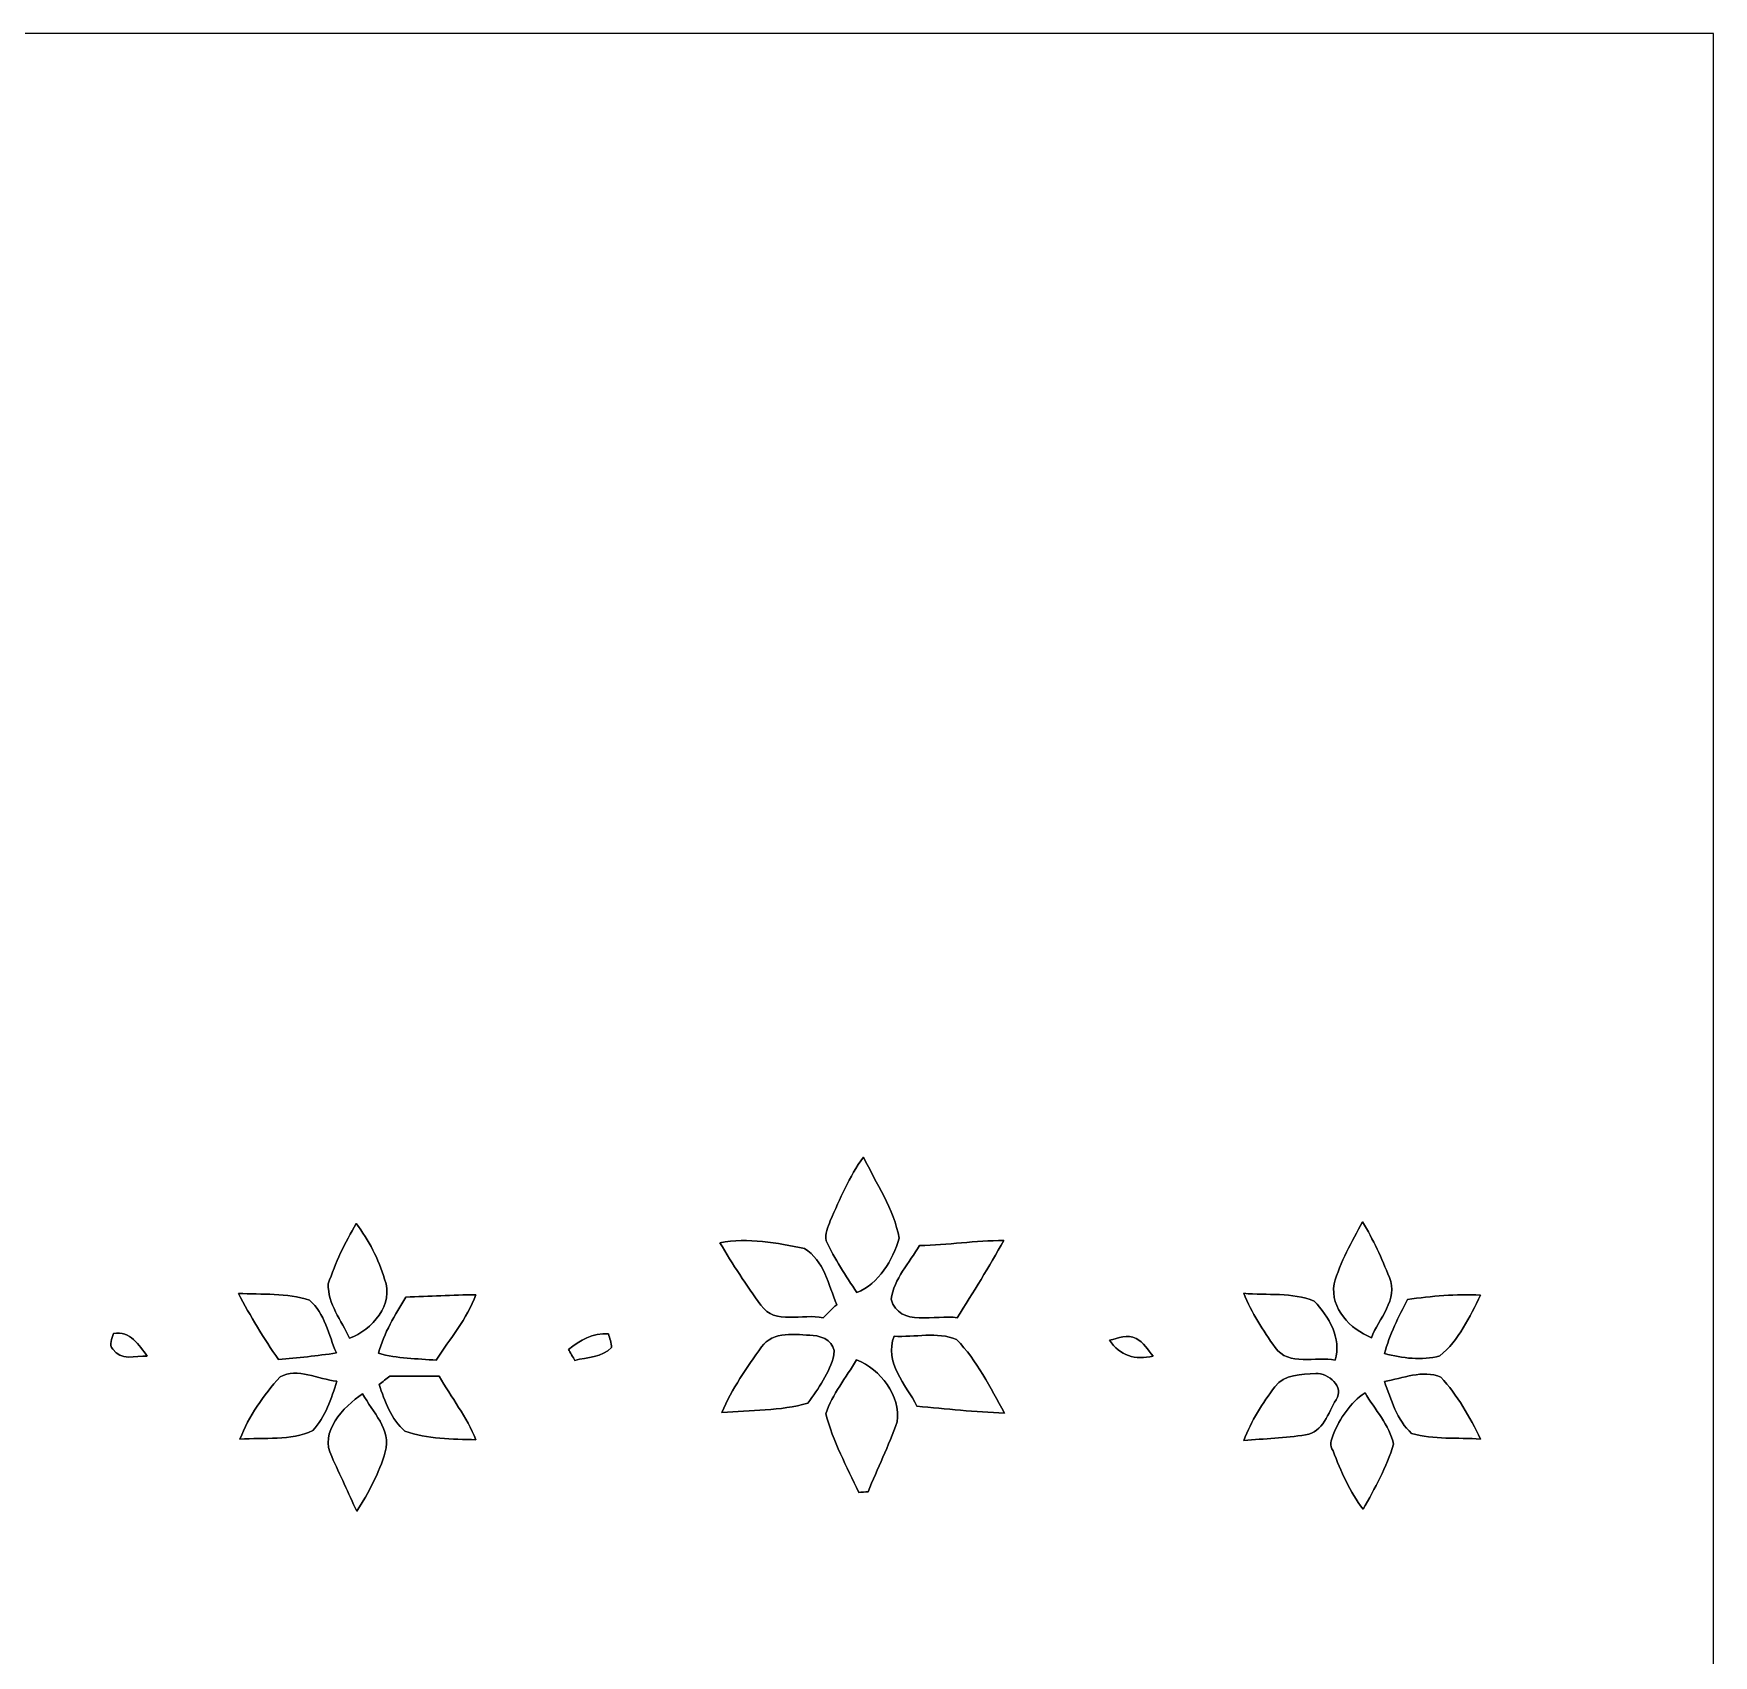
# Model space of a CAD drawing. Header units: centimetres. Extents: x -16.8 to 16.8, y -16.7 to 16.7.
# Drawn here: x -0.49 to 16.77, y 0 to 16.67 of the extents above; entities that cross this region are included whole.
import ezdxf

# ---------------------------------------------------------------- set-up
doc = ezdxf.new("R2010")
doc.units = ezdxf.units.CM
doc.header["$MEASUREMENT"] = 0
doc.layers.add('Layer 1', color=7, linetype='Continuous')

msp = doc.modelspace()

# ---------------------------------------------------------------- linework, layer by layer
at = {"layer": 'Layer 1', "color": 7}
for points, knots in [([(-16.77458, 16.66875), (-16.77458, 16.66875), (16.77458, 16.66875), (16.77458, 16.66875), (16.77458, 16.66875), (16.77458, 16.66875), (16.77458, -16.66875), (16.77458, -16.66875), (16.77458, -16.66875), (16.77458, -16.66875), (-16.77458, -16.66875), (-16.77458, -16.66875), (-16.77458, -16.66875), (-16.77458, -16.66875), (-16.77458, 16.66875), (-16.77458, 16.66875), (-16.77458, 16.66875), (-16.77458, 16.66875), (-16.77458, 16.66875), (-16.77458, 16.66875)], [0, 0, 0, 0, 0.16666667, 0.16666667, 0.16666667, 0.16666667, 0.33333333, 0.33333333, 0.33333333, 0.33333333, 0.5, 0.5, 0.5, 0.5, 0.66666667, 0.66666667, 0.66666667, 0.66666667, 1, 1, 1, 1]), ([(7.69832, 4.46758), (7.7978, 4.69194), (7.8934, 4.9216), (8.03769, 5.12128), (8.03769, 5.12128), (8.17104, 4.84999), (8.3506, 4.58893), (8.40669, 4.28801), (8.40669, 4.28801), (8.3372, 4.06188), (8.20032, 3.82094), (7.97031, 3.72851), (7.97031, 3.72851), (7.85812, 3.90208), (7.74347, 4.07494), (7.65422, 4.26156), (7.65422, 4.26156), (7.63976, 4.33282), (7.67503, 4.40196), (7.69832, 4.46758)], [0, 0, 0, 0, 0.16666667, 0.16666667, 0.16666667, 0.16666667, 0.33333333, 0.33333333, 0.33333333, 0.33333333, 0.5, 0.5, 0.5, 0.5, 0.66666667, 0.66666667, 0.66666667, 0.66666667, 1, 1, 1, 1]), ([(2.82575, 4.43936), (2.95134, 4.26544), (3.05823, 4.07388), (3.11785, 3.86644), (3.11785, 3.86644), (3.21663, 3.61209), (2.99014, 3.3401), (2.75555, 3.26108), (2.75555, 3.26108), (2.67511, 3.44311), (2.53083, 3.60962), (2.53859, 3.81847), (2.53859, 3.81847), (2.61126, 4.03472), (2.70898, 4.24321), (2.82575, 4.43936)], [0, 0, 0, 0, 0.2, 0.2, 0.2, 0.2, 0.4, 0.4, 0.4, 0.4, 0.6, 0.6, 0.6, 0.6, 1, 1, 1, 1]), ([(13.16919, 4.45629), (13.27714, 4.27426), (13.3664, 4.08093), (13.44436, 3.88408), (13.44436, 3.88408), (13.54137, 3.66148), (13.33324, 3.45863), (13.25986, 3.26531), (13.25986, 3.26531), (13.04219, 3.35492), (12.83688, 3.56376), (12.87568, 3.81776), (12.87568, 3.81776), (12.93918, 4.0453), (13.05772, 4.25062), (13.16919, 4.45629)], [0, 0, 0, 0, 0.2, 0.2, 0.2, 0.2, 0.4, 0.4, 0.4, 0.4, 0.6, 0.6, 0.6, 0.6, 1, 1, 1, 1]), ([(6.56414, 4.24004), (6.85236, 4.29683), (7.15081, 4.23933), (7.43303, 4.18218), (7.43303, 4.18218), (7.63129, 4.06224), (7.68174, 3.80541), (7.76358, 3.60433), (7.76358, 3.60433), (7.71596, 3.56059), (7.66939, 3.51614), (7.62353, 3.47063), (7.62353, 3.47063), (7.42103, 3.51649), (7.12364, 3.39337), (6.98571, 3.59869), (6.98571, 3.59869), (6.83507, 3.80577), (6.69431, 4.0199), (6.56414, 4.24004)], [0, 0, 0, 0, 0.16666667, 0.16666667, 0.16666667, 0.16666667, 0.33333333, 0.33333333, 0.33333333, 0.33333333, 0.5, 0.5, 0.5, 0.5, 0.66666667, 0.66666667, 0.66666667, 0.66666667, 1, 1, 1, 1]), ([(8.61554, 4.21181), (8.90482, 4.21922), (9.19162, 4.26226), (9.48126, 4.26544), (9.48126, 4.26544), (9.33203, 3.99415), (9.16658, 3.73239), (9.00324, 3.46957), (9.00324, 3.46957), (8.78593, 3.50873), (8.40352, 3.3655), (8.32379, 3.66113), (8.32379, 3.66113), (8.35378, 3.86997), (8.50971, 4.03648), (8.61554, 4.21181)], [0, 0, 0, 0, 0.2, 0.2, 0.2, 0.2, 0.4, 0.4, 0.4, 0.4, 0.6, 0.6, 0.6, 0.6, 1, 1, 1, 1]), ([(1.61396, 3.72075), (1.85632, 3.70699), (2.11384, 3.72851), (2.34597, 3.65054), (2.34597, 3.65054), (2.50261, 3.51614), (2.54141, 3.29247), (2.62184, 3.10903), (2.62184, 3.10903), (2.42429, 3.07728), (2.22462, 3.06035), (2.026, 3.04024), (2.026, 3.04024), (1.87537, 3.25861), (1.73743, 3.4858), (1.61396, 3.72075)], [0, 0, 0, 0, 0.2, 0.2, 0.2, 0.2, 0.4, 0.4, 0.4, 0.4, 0.6, 0.6, 0.6, 0.6, 1, 1, 1, 1]), ([(3.33587, 3.683), (3.5754, 3.69041), (3.81564, 3.70452), (4.05589, 3.70699), (4.05589, 3.70699), (3.96311, 3.45969), (3.78848, 3.25543), (3.64878, 3.03424), (3.64878, 3.03424), (3.44911, 3.04941), (3.24767, 3.05153), (3.05364, 3.1048), (3.05364, 3.1048), (3.10974, 3.3147), (3.22439, 3.4992), (3.33587, 3.683)], [0, 0, 0, 0, 0.2, 0.2, 0.2, 0.2, 0.4, 0.4, 0.4, 0.4, 0.6, 0.6, 0.6, 0.6, 1, 1, 1, 1]), ([(11.94788, 3.72145), (12.18706, 3.69852), (12.44671, 3.73556), (12.67284, 3.64137), (12.67284, 3.64137), (12.82136, 3.4798), (12.95576, 3.26214), (12.88697, 3.03424), (12.88697, 3.03424), (12.69189, 3.07693), (12.40684, 2.96898), (12.26926, 3.16512), (12.26926, 3.16512), (12.14579, 3.34045), (12.02937, 3.52249), (11.94788, 3.72145)], [0, 0, 0, 0, 0.2, 0.2, 0.2, 0.2, 0.4, 0.4, 0.4, 0.4, 0.6, 0.6, 0.6, 0.6, 1, 1, 1, 1]), ([(13.62992, 3.65725), (13.87792, 3.69323), (14.12875, 3.71722), (14.37993, 3.70205), (14.37993, 3.70205), (14.27127, 3.47768), (14.15838, 3.23744), (13.96189, 3.07763), (13.96189, 3.07763), (13.77809, 3.02824), (13.57771, 3.0547), (13.39356, 3.10198), (13.39356, 3.10198), (13.44718, 3.29741), (13.53679, 3.47874), (13.62992, 3.65725)], [0, 0, 0, 0, 0.2, 0.2, 0.2, 0.2, 0.4, 0.4, 0.4, 0.4, 0.6, 0.6, 0.6, 0.6, 1, 1, 1, 1]), ([(0.33055, 3.3087), (0.50588, 3.34151), (0.59196, 3.1877), (0.67804, 3.07481), (0.67804, 3.07481), (0.55668, 3.07834), (0.40146, 3.02472), (0.32561, 3.14713), (0.32561, 3.14713), (0.27905, 3.1937), (0.31644, 3.2572), (0.33055, 3.3087)], [0, 0, 0, 0, 0.25, 0.25, 0.25, 0.25, 0.5, 0.5, 0.5, 0.5, 1, 1, 1, 1]), ([(5.00592, 3.1436), (5.12445, 3.23709), (5.2578, 3.31682), (5.41796, 3.30623), (5.41796, 3.30623), (5.43348, 3.26073), (5.44477, 3.21275), (5.45077, 3.16442), (5.45077, 3.16442), (5.35234, 3.06282), (5.20065, 3.06458), (5.07224, 3.03248), (5.07224, 3.03248), (5.05566, 3.06035), (5.0225, 3.11609), (5.00592, 3.1436)], [0, 0, 0, 0, 0.2, 0.2, 0.2, 0.2, 0.4, 0.4, 0.4, 0.4, 0.6, 0.6, 0.6, 0.6, 1, 1, 1, 1]), ([(6.99029, 3.17041), (7.10918, 3.33728), (7.34413, 3.29812), (7.52052, 3.28824), (7.52052, 3.28824), (7.62741, 3.2826), (7.75547, 3.21381), (7.73606, 3.08892), (7.73606, 3.08892), (7.6902, 2.90548), (7.57731, 2.74144), (7.46654, 2.59292), (7.46654, 2.59292), (7.18397, 2.50966), (6.87846, 2.52236), (6.58495, 2.49661), (6.58495, 2.49661), (6.68408, 2.74038), (6.84107, 2.95557), (6.99029, 3.17041)], [0, 0, 0, 0, 0.16666667, 0.16666667, 0.16666667, 0.16666667, 0.33333333, 0.33333333, 0.33333333, 0.33333333, 0.5, 0.5, 0.5, 0.5, 0.66666667, 0.66666667, 0.66666667, 0.66666667, 1, 1, 1, 1]), ([(8.35413, 3.28154), (8.56403, 3.26496), (8.79722, 3.33304), (8.99654, 3.24591), (8.99654, 3.24591), (9.20609, 3.03036), (9.34297, 2.75272), (9.48725, 2.49096), (9.48725, 2.49096), (9.18704, 2.50331), (8.88788, 2.53153), (8.58908, 2.56152), (8.58908, 2.56152), (8.47407, 2.78553), (8.2483, 3.01166), (8.35413, 3.28154)], [0, 0, 0, 0, 0.2, 0.2, 0.2, 0.2, 0.4, 0.4, 0.4, 0.4, 0.6, 0.6, 0.6, 0.6, 1, 1, 1, 1]), ([(10.56816, 3.2385), (10.65601, 3.26002), (10.75408, 3.30694), (10.84192, 3.25826), (10.84192, 3.25826), (10.91636, 3.21628), (10.96292, 3.14078), (11.01654, 3.07657), (11.01654, 3.07657), (10.83416, 3.02895), (10.67082, 3.08575), (10.56816, 3.2385)], [0, 0, 0, 0, 0.25, 0.25, 0.25, 0.25, 0.5, 0.5, 0.5, 0.5, 1, 1, 1, 1]), ([(2.04223, 2.86279), (2.22179, 2.95981), (2.43487, 2.83774), (2.62572, 2.81869), (2.62572, 2.81869), (2.5721, 2.64125), (2.50896, 2.44934), (2.37984, 2.31211), (2.37984, 2.31211), (2.15194, 2.1971), (1.87748, 2.24649), (1.63089, 2.22109), (1.63089, 2.22109), (1.72014, 2.46098), (1.87325, 2.6737), (2.04223, 2.86279)], [0, 0, 0, 0, 0.2, 0.2, 0.2, 0.2, 0.4, 0.4, 0.4, 0.4, 0.6, 0.6, 0.6, 0.6, 1, 1, 1, 1]), ([(7.96854, 3.03777), (8.21619, 2.94181), (8.42151, 2.66947), (8.38553, 2.39924), (8.38553, 2.39924), (8.30016, 2.15477), (8.18162, 1.92229), (8.08637, 1.68099), (8.08637, 1.68099), (8.06274, 1.67958), (8.01546, 1.67675), (7.99183, 1.67534), (7.99183, 1.67534), (7.868, 1.94063), (7.72513, 2.20063), (7.65069, 2.48426), (7.65069, 2.48426), (7.71948, 2.6864), (7.86024, 2.85574), (7.96854, 3.03777)], [0, 0, 0, 0, 0.16666667, 0.16666667, 0.16666667, 0.16666667, 0.33333333, 0.33333333, 0.33333333, 0.33333333, 0.5, 0.5, 0.5, 0.5, 0.66666667, 0.66666667, 0.66666667, 0.66666667, 1, 1, 1, 1]), ([(13.3925, 2.81622), (13.58124, 2.84515), (13.7855, 2.9397), (13.97282, 2.86067), (13.97282, 2.86067), (14.14427, 2.67547), (14.27057, 2.44969), (14.38204, 2.22321), (14.38204, 2.22321), (14.14709, 2.24049), (13.90156, 2.2165), (13.67331, 2.28071), (13.67331, 2.28071), (13.52197, 2.41618), (13.46129, 2.63137), (13.3925, 2.81622)], [0, 0, 0, 0, 0.2, 0.2, 0.2, 0.2, 0.4, 0.4, 0.4, 0.4, 0.6, 0.6, 0.6, 0.6, 1, 1, 1, 1]), ([(3.17077, 2.8702), (3.29741, 2.8702), (3.55071, 2.8702), (3.67736, 2.8702), (3.67736, 2.8702), (3.80189, 2.65183), (3.96205, 2.4511), (4.05589, 2.2158), (4.05589, 2.2158), (3.81071, 2.22462), (3.55776, 2.2225), (3.32564, 2.3047), (3.32564, 2.3047), (3.18488, 2.4257), (3.11891, 2.61373), (3.0607, 2.78448), (3.0607, 2.78448), (3.09739, 2.81305), (3.13373, 2.84163), (3.17077, 2.8702)], [0, 0, 0, 0, 0.16666667, 0.16666667, 0.16666667, 0.16666667, 0.33333333, 0.33333333, 0.33333333, 0.33333333, 0.5, 0.5, 0.5, 0.5, 0.66666667, 0.66666667, 0.66666667, 0.66666667, 1, 1, 1, 1]), ([(12.26855, 2.7619), (12.36239, 2.89313), (12.5416, 2.88502), (12.6873, 2.89878), (12.6873, 2.89878), (12.81677, 2.9016), (12.98857, 2.76225), (12.8965, 2.62784), (12.8965, 2.62784), (12.81712, 2.4952), (12.76244, 2.29129), (12.58358, 2.26766), (12.58358, 2.26766), (12.37297, 2.23449), (12.16025, 2.22603), (11.94823, 2.21015), (11.94823, 2.21015), (12.02408, 2.41018), (12.13979, 2.59256), (12.26855, 2.7619)], [0, 0, 0, 0, 0.16666667, 0.16666667, 0.16666667, 0.16666667, 0.33333333, 0.33333333, 0.33333333, 0.33333333, 0.5, 0.5, 0.5, 0.5, 0.66666667, 0.66666667, 0.66666667, 0.66666667, 1, 1, 1, 1]), ([(2.57351, 2.04329), (2.44263, 2.29623), (2.6924, 2.55235), (2.89172, 2.68887), (2.89172, 2.68887), (2.99085, 2.49943), (3.19193, 2.32586), (3.12349, 2.09127), (3.12349, 2.09127), (3.06176, 1.8736), (2.95275, 1.67111), (2.83069, 1.48131), (2.83069, 1.48131), (2.74496, 1.66864), (2.65994, 1.85632), (2.57351, 2.04329)], [0, 0, 0, 0, 0.2, 0.2, 0.2, 0.2, 0.4, 0.4, 0.4, 0.4, 0.6, 0.6, 0.6, 0.6, 1, 1, 1, 1]), ([(12.86722, 2.26836), (12.93566, 2.43769), (13.04043, 2.59574), (13.19424, 2.69875), (13.19424, 2.69875), (13.29584, 2.52765), (13.44401, 2.36679), (13.4874, 2.17064), (13.4874, 2.17064), (13.41437, 1.93499), (13.29549, 1.71591), (13.17413, 1.50213), (13.17413, 1.50213), (13.03796, 1.6824), (12.94589, 1.89195), (12.86545, 2.1015), (12.86545, 2.1015), (12.82559, 2.15477), (12.84781, 2.21509), (12.86722, 2.26836)], [0, 0, 0, 0, 0.16666667, 0.16666667, 0.16666667, 0.16666667, 0.33333333, 0.33333333, 0.33333333, 0.33333333, 0.5, 0.5, 0.5, 0.5, 0.66666667, 0.66666667, 0.66666667, 0.66666667, 1, 1, 1, 1])]:
    msp.add_open_spline(points, degree=3, knots=knots, dxfattribs=at)
at = {"layer": 'Layer 1', "color": 251}
for points, knots in [([(7.69832, 4.46758), (7.67503, 4.40196), (7.63976, 4.33282), (7.65422, 4.26156), (7.65422, 4.26156), (7.74347, 4.07494), (7.85812, 3.90208), (7.97031, 3.72851), (7.97031, 3.72851), (8.20032, 3.82094), (8.3372, 4.06188), (8.40669, 4.28801), (8.40669, 4.28801), (8.3506, 4.58893), (8.17104, 4.84999), (8.03769, 5.12128), (8.03769, 5.12128), (7.8934, 4.9216), (7.7978, 4.69194), (7.69832, 4.46758), (7.69832, 4.46758), (7.69832, 4.46758), (7.69832, 4.46758), (7.69832, 4.46758)], [0, 0, 0, 0, 0.14285714, 0.14285714, 0.14285714, 0.14285714, 0.28571429, 0.28571429, 0.28571429, 0.28571429, 0.42857143, 0.42857143, 0.42857143, 0.42857143, 0.57142857, 0.57142857, 0.57142857, 0.57142857, 0.71428571, 0.71428571, 0.71428571, 0.71428571, 1, 1, 1, 1]), ([(2.82575, 4.43936), (2.70898, 4.24321), (2.61126, 4.03472), (2.53859, 3.81847), (2.53859, 3.81847), (2.53083, 3.60962), (2.67511, 3.44311), (2.75555, 3.26108), (2.75555, 3.26108), (2.99014, 3.3401), (3.21663, 3.61209), (3.11785, 3.86644), (3.11785, 3.86644), (3.05823, 4.07388), (2.95134, 4.26544), (2.82575, 4.43936), (2.82575, 4.43936), (2.82575, 4.43936), (2.82575, 4.43936), (2.82575, 4.43936)], [0, 0, 0, 0, 0.16666667, 0.16666667, 0.16666667, 0.16666667, 0.33333333, 0.33333333, 0.33333333, 0.33333333, 0.5, 0.5, 0.5, 0.5, 0.66666667, 0.66666667, 0.66666667, 0.66666667, 1, 1, 1, 1]), ([(13.16919, 4.45629), (13.05772, 4.25062), (12.93918, 4.0453), (12.87568, 3.81776), (12.87568, 3.81776), (12.83688, 3.56376), (13.04219, 3.35492), (13.25986, 3.26531), (13.25986, 3.26531), (13.33324, 3.45863), (13.54137, 3.66148), (13.44436, 3.88408), (13.44436, 3.88408), (13.3664, 4.08093), (13.27714, 4.27426), (13.16919, 4.45629), (13.16919, 4.45629), (13.16919, 4.45629), (13.16919, 4.45629), (13.16919, 4.45629)], [0, 0, 0, 0, 0.16666667, 0.16666667, 0.16666667, 0.16666667, 0.33333333, 0.33333333, 0.33333333, 0.33333333, 0.5, 0.5, 0.5, 0.5, 0.66666667, 0.66666667, 0.66666667, 0.66666667, 1, 1, 1, 1]), ([(6.56414, 4.24004), (6.69431, 4.0199), (6.83507, 3.80577), (6.98571, 3.59869), (6.98571, 3.59869), (7.12364, 3.39337), (7.42103, 3.51649), (7.62353, 3.47063), (7.62353, 3.47063), (7.66939, 3.51614), (7.71596, 3.56059), (7.76358, 3.60433), (7.76358, 3.60433), (7.68174, 3.80541), (7.63129, 4.06224), (7.43303, 4.18218), (7.43303, 4.18218), (7.15081, 4.23933), (6.85236, 4.29683), (6.56414, 4.24004), (6.56414, 4.24004), (6.56414, 4.24004), (6.56414, 4.24004), (6.56414, 4.24004)], [0, 0, 0, 0, 0.14285714, 0.14285714, 0.14285714, 0.14285714, 0.28571429, 0.28571429, 0.28571429, 0.28571429, 0.42857143, 0.42857143, 0.42857143, 0.42857143, 0.57142857, 0.57142857, 0.57142857, 0.57142857, 0.71428571, 0.71428571, 0.71428571, 0.71428571, 1, 1, 1, 1]), ([(8.61554, 4.21181), (8.50971, 4.03648), (8.35378, 3.86997), (8.32379, 3.66113), (8.32379, 3.66113), (8.40352, 3.3655), (8.78593, 3.50873), (9.00324, 3.46957), (9.00324, 3.46957), (9.16658, 3.73239), (9.33203, 3.99415), (9.48126, 4.26544), (9.48126, 4.26544), (9.19162, 4.26226), (8.90482, 4.21922), (8.61554, 4.21181), (8.61554, 4.21181), (8.61554, 4.21181), (8.61554, 4.21181), (8.61554, 4.21181)], [0, 0, 0, 0, 0.16666667, 0.16666667, 0.16666667, 0.16666667, 0.33333333, 0.33333333, 0.33333333, 0.33333333, 0.5, 0.5, 0.5, 0.5, 0.66666667, 0.66666667, 0.66666667, 0.66666667, 1, 1, 1, 1]), ([(1.61396, 3.72075), (1.73743, 3.4858), (1.87537, 3.25861), (2.026, 3.04024), (2.026, 3.04024), (2.22462, 3.06035), (2.42429, 3.07728), (2.62184, 3.10903), (2.62184, 3.10903), (2.54141, 3.29247), (2.50261, 3.51614), (2.34597, 3.65054), (2.34597, 3.65054), (2.11384, 3.72851), (1.85632, 3.70699), (1.61396, 3.72075), (1.61396, 3.72075), (1.61396, 3.72075), (1.61396, 3.72075), (1.61396, 3.72075)], [0, 0, 0, 0, 0.16666667, 0.16666667, 0.16666667, 0.16666667, 0.33333333, 0.33333333, 0.33333333, 0.33333333, 0.5, 0.5, 0.5, 0.5, 0.66666667, 0.66666667, 0.66666667, 0.66666667, 1, 1, 1, 1]), ([(3.33587, 3.683), (3.22439, 3.4992), (3.10974, 3.3147), (3.05364, 3.1048), (3.05364, 3.1048), (3.24767, 3.05153), (3.44911, 3.04941), (3.64878, 3.03424), (3.64878, 3.03424), (3.78848, 3.25543), (3.96311, 3.45969), (4.05589, 3.70699), (4.05589, 3.70699), (3.81564, 3.70452), (3.5754, 3.69041), (3.33587, 3.683), (3.33587, 3.683), (3.33587, 3.683), (3.33587, 3.683), (3.33587, 3.683)], [0, 0, 0, 0, 0.16666667, 0.16666667, 0.16666667, 0.16666667, 0.33333333, 0.33333333, 0.33333333, 0.33333333, 0.5, 0.5, 0.5, 0.5, 0.66666667, 0.66666667, 0.66666667, 0.66666667, 1, 1, 1, 1]), ([(11.94788, 3.72145), (12.02937, 3.52249), (12.14579, 3.34045), (12.26926, 3.16512), (12.26926, 3.16512), (12.40684, 2.96898), (12.69189, 3.07693), (12.88697, 3.03424), (12.88697, 3.03424), (12.95576, 3.26214), (12.82136, 3.4798), (12.67284, 3.64137), (12.67284, 3.64137), (12.44671, 3.73556), (12.18706, 3.69852), (11.94788, 3.72145), (11.94788, 3.72145), (11.94788, 3.72145), (11.94788, 3.72145), (11.94788, 3.72145)], [0, 0, 0, 0, 0.16666667, 0.16666667, 0.16666667, 0.16666667, 0.33333333, 0.33333333, 0.33333333, 0.33333333, 0.5, 0.5, 0.5, 0.5, 0.66666667, 0.66666667, 0.66666667, 0.66666667, 1, 1, 1, 1]), ([(13.62992, 3.65725), (13.53679, 3.47874), (13.44718, 3.29741), (13.39356, 3.10198), (13.39356, 3.10198), (13.57771, 3.0547), (13.77809, 3.02824), (13.96189, 3.07763), (13.96189, 3.07763), (14.15838, 3.23744), (14.27127, 3.47768), (14.37993, 3.70205), (14.37993, 3.70205), (14.12875, 3.71722), (13.87792, 3.69323), (13.62992, 3.65725), (13.62992, 3.65725), (13.62992, 3.65725), (13.62992, 3.65725), (13.62992, 3.65725)], [0, 0, 0, 0, 0.16666667, 0.16666667, 0.16666667, 0.16666667, 0.33333333, 0.33333333, 0.33333333, 0.33333333, 0.5, 0.5, 0.5, 0.5, 0.66666667, 0.66666667, 0.66666667, 0.66666667, 1, 1, 1, 1]), ([(0.33055, 3.3087), (0.31644, 3.2572), (0.27905, 3.1937), (0.32561, 3.14713), (0.32561, 3.14713), (0.40146, 3.02472), (0.55668, 3.07834), (0.67804, 3.07481), (0.67804, 3.07481), (0.59196, 3.1877), (0.50588, 3.34151), (0.33055, 3.3087), (0.33055, 3.3087), (0.33055, 3.3087), (0.33055, 3.3087), (0.33055, 3.3087)], [0, 0, 0, 0, 0.2, 0.2, 0.2, 0.2, 0.4, 0.4, 0.4, 0.4, 0.6, 0.6, 0.6, 0.6, 1, 1, 1, 1]), ([(5.00592, 3.1436), (5.0225, 3.11609), (5.05566, 3.06035), (5.07224, 3.03248), (5.07224, 3.03248), (5.20065, 3.06458), (5.35234, 3.06282), (5.45077, 3.16442), (5.45077, 3.16442), (5.44477, 3.21275), (5.43348, 3.26073), (5.41796, 3.30623), (5.41796, 3.30623), (5.2578, 3.31682), (5.12445, 3.23709), (5.00592, 3.1436), (5.00592, 3.1436), (5.00592, 3.1436), (5.00592, 3.1436), (5.00592, 3.1436)], [0, 0, 0, 0, 0.16666667, 0.16666667, 0.16666667, 0.16666667, 0.33333333, 0.33333333, 0.33333333, 0.33333333, 0.5, 0.5, 0.5, 0.5, 0.66666667, 0.66666667, 0.66666667, 0.66666667, 1, 1, 1, 1]), ([(6.99029, 3.17041), (6.84107, 2.95557), (6.68408, 2.74038), (6.58495, 2.49661), (6.58495, 2.49661), (6.87846, 2.52236), (7.18397, 2.50966), (7.46654, 2.59292), (7.46654, 2.59292), (7.57731, 2.74144), (7.6902, 2.90548), (7.73606, 3.08892), (7.73606, 3.08892), (7.75547, 3.21381), (7.62741, 3.2826), (7.52052, 3.28824), (7.52052, 3.28824), (7.34413, 3.29812), (7.10918, 3.33728), (6.99029, 3.17041), (6.99029, 3.17041), (6.99029, 3.17041), (6.99029, 3.17041), (6.99029, 3.17041)], [0, 0, 0, 0, 0.14285714, 0.14285714, 0.14285714, 0.14285714, 0.28571429, 0.28571429, 0.28571429, 0.28571429, 0.42857143, 0.42857143, 0.42857143, 0.42857143, 0.57142857, 0.57142857, 0.57142857, 0.57142857, 0.71428571, 0.71428571, 0.71428571, 0.71428571, 1, 1, 1, 1]), ([(8.35413, 3.28154), (8.2483, 3.01166), (8.47407, 2.78553), (8.58908, 2.56152), (8.58908, 2.56152), (8.88788, 2.53153), (9.18704, 2.50331), (9.48725, 2.49096), (9.48725, 2.49096), (9.34297, 2.75272), (9.20609, 3.03036), (8.99654, 3.24591), (8.99654, 3.24591), (8.79722, 3.33304), (8.56403, 3.26496), (8.35413, 3.28154), (8.35413, 3.28154), (8.35413, 3.28154), (8.35413, 3.28154), (8.35413, 3.28154)], [0, 0, 0, 0, 0.16666667, 0.16666667, 0.16666667, 0.16666667, 0.33333333, 0.33333333, 0.33333333, 0.33333333, 0.5, 0.5, 0.5, 0.5, 0.66666667, 0.66666667, 0.66666667, 0.66666667, 1, 1, 1, 1]), ([(10.56816, 3.2385), (10.67082, 3.08575), (10.83416, 3.02895), (11.01654, 3.07657), (11.01654, 3.07657), (10.96292, 3.14078), (10.91636, 3.21628), (10.84192, 3.25826), (10.84192, 3.25826), (10.75408, 3.30694), (10.65601, 3.26002), (10.56816, 3.2385), (10.56816, 3.2385), (10.56816, 3.2385), (10.56816, 3.2385), (10.56816, 3.2385)], [0, 0, 0, 0, 0.2, 0.2, 0.2, 0.2, 0.4, 0.4, 0.4, 0.4, 0.6, 0.6, 0.6, 0.6, 1, 1, 1, 1]), ([(2.04223, 2.86279), (1.87325, 2.6737), (1.72014, 2.46098), (1.63089, 2.22109), (1.63089, 2.22109), (1.87748, 2.24649), (2.15194, 2.1971), (2.37984, 2.31211), (2.37984, 2.31211), (2.50896, 2.44934), (2.5721, 2.64125), (2.62572, 2.81869), (2.62572, 2.81869), (2.43487, 2.83774), (2.22179, 2.95981), (2.04223, 2.86279), (2.04223, 2.86279), (2.04223, 2.86279), (2.04223, 2.86279), (2.04223, 2.86279)], [0, 0, 0, 0, 0.16666667, 0.16666667, 0.16666667, 0.16666667, 0.33333333, 0.33333333, 0.33333333, 0.33333333, 0.5, 0.5, 0.5, 0.5, 0.66666667, 0.66666667, 0.66666667, 0.66666667, 1, 1, 1, 1]), ([(7.96854, 3.03777), (7.86024, 2.85574), (7.71948, 2.6864), (7.65069, 2.48426), (7.65069, 2.48426), (7.72513, 2.20063), (7.868, 1.94063), (7.99183, 1.67534), (7.99183, 1.67534), (8.01546, 1.67675), (8.06274, 1.67958), (8.08637, 1.68099), (8.08637, 1.68099), (8.18162, 1.92229), (8.30016, 2.15477), (8.38553, 2.39924), (8.38553, 2.39924), (8.42151, 2.66947), (8.21619, 2.94181), (7.96854, 3.03777), (7.96854, 3.03777), (7.96854, 3.03777), (7.96854, 3.03777), (7.96854, 3.03777)], [0, 0, 0, 0, 0.14285714, 0.14285714, 0.14285714, 0.14285714, 0.28571429, 0.28571429, 0.28571429, 0.28571429, 0.42857143, 0.42857143, 0.42857143, 0.42857143, 0.57142857, 0.57142857, 0.57142857, 0.57142857, 0.71428571, 0.71428571, 0.71428571, 0.71428571, 1, 1, 1, 1]), ([(13.3925, 2.81622), (13.46129, 2.63137), (13.52197, 2.41618), (13.67331, 2.28071), (13.67331, 2.28071), (13.90156, 2.2165), (14.14709, 2.24049), (14.38204, 2.22321), (14.38204, 2.22321), (14.27057, 2.44969), (14.14427, 2.67547), (13.97282, 2.86067), (13.97282, 2.86067), (13.7855, 2.9397), (13.58124, 2.84515), (13.3925, 2.81622), (13.3925, 2.81622), (13.3925, 2.81622), (13.3925, 2.81622), (13.3925, 2.81622)], [0, 0, 0, 0, 0.16666667, 0.16666667, 0.16666667, 0.16666667, 0.33333333, 0.33333333, 0.33333333, 0.33333333, 0.5, 0.5, 0.5, 0.5, 0.66666667, 0.66666667, 0.66666667, 0.66666667, 1, 1, 1, 1]), ([(3.17077, 2.8702), (3.13373, 2.84163), (3.09739, 2.81305), (3.0607, 2.78448), (3.0607, 2.78448), (3.11891, 2.61373), (3.18488, 2.4257), (3.32564, 2.3047), (3.32564, 2.3047), (3.55776, 2.2225), (3.81071, 2.22462), (4.05589, 2.2158), (4.05589, 2.2158), (3.96205, 2.4511), (3.80189, 2.65183), (3.67736, 2.8702), (3.67736, 2.8702), (3.55071, 2.8702), (3.29741, 2.8702), (3.17077, 2.8702), (3.17077, 2.8702), (3.17077, 2.8702), (3.17077, 2.8702), (3.17077, 2.8702)], [0, 0, 0, 0, 0.14285714, 0.14285714, 0.14285714, 0.14285714, 0.28571429, 0.28571429, 0.28571429, 0.28571429, 0.42857143, 0.42857143, 0.42857143, 0.42857143, 0.57142857, 0.57142857, 0.57142857, 0.57142857, 0.71428571, 0.71428571, 0.71428571, 0.71428571, 1, 1, 1, 1]), ([(12.26855, 2.7619), (12.13979, 2.59256), (12.02408, 2.41018), (11.94823, 2.21015), (11.94823, 2.21015), (12.16025, 2.22603), (12.37297, 2.23449), (12.58358, 2.26766), (12.58358, 2.26766), (12.76244, 2.29129), (12.81712, 2.4952), (12.8965, 2.62784), (12.8965, 2.62784), (12.98857, 2.76225), (12.81677, 2.9016), (12.6873, 2.89878), (12.6873, 2.89878), (12.5416, 2.88502), (12.36239, 2.89313), (12.26855, 2.7619), (12.26855, 2.7619), (12.26855, 2.7619), (12.26855, 2.7619), (12.26855, 2.7619)], [0, 0, 0, 0, 0.14285714, 0.14285714, 0.14285714, 0.14285714, 0.28571429, 0.28571429, 0.28571429, 0.28571429, 0.42857143, 0.42857143, 0.42857143, 0.42857143, 0.57142857, 0.57142857, 0.57142857, 0.57142857, 0.71428571, 0.71428571, 0.71428571, 0.71428571, 1, 1, 1, 1]), ([(2.57351, 2.04329), (2.65994, 1.85632), (2.74496, 1.66864), (2.83069, 1.48131), (2.83069, 1.48131), (2.95275, 1.67111), (3.06176, 1.8736), (3.12349, 2.09127), (3.12349, 2.09127), (3.19193, 2.32586), (2.99085, 2.49943), (2.89172, 2.68887), (2.89172, 2.68887), (2.6924, 2.55235), (2.44263, 2.29623), (2.57351, 2.04329), (2.57351, 2.04329), (2.57351, 2.04329), (2.57351, 2.04329), (2.57351, 2.04329)], [0, 0, 0, 0, 0.16666667, 0.16666667, 0.16666667, 0.16666667, 0.33333333, 0.33333333, 0.33333333, 0.33333333, 0.5, 0.5, 0.5, 0.5, 0.66666667, 0.66666667, 0.66666667, 0.66666667, 1, 1, 1, 1]), ([(12.86722, 2.26836), (12.84781, 2.21509), (12.82559, 2.15477), (12.86545, 2.1015), (12.86545, 2.1015), (12.94589, 1.89195), (13.03796, 1.6824), (13.17413, 1.50213), (13.17413, 1.50213), (13.29549, 1.71591), (13.41437, 1.93499), (13.4874, 2.17064), (13.4874, 2.17064), (13.44401, 2.36679), (13.29584, 2.52765), (13.19424, 2.69875), (13.19424, 2.69875), (13.04043, 2.59574), (12.93566, 2.43769), (12.86722, 2.26836)], [0, 0, 0, 0, 0.16666667, 0.16666667, 0.16666667, 0.16666667, 0.33333333, 0.33333333, 0.33333333, 0.33333333, 0.5, 0.5, 0.5, 0.5, 0.66666667, 0.66666667, 0.66666667, 0.66666667, 1, 1, 1, 1])]:
    msp.add_open_spline(points, degree=3, knots=knots, dxfattribs=at)

doc.saveas('drawing.dxf')
